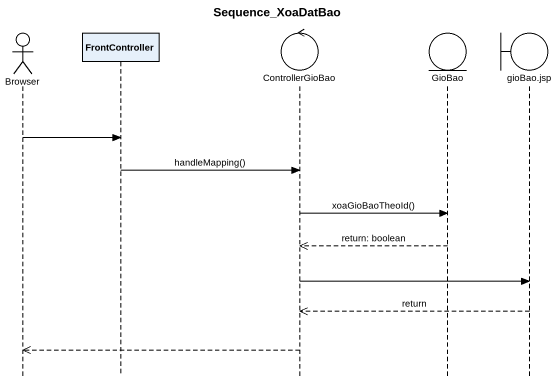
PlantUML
@startuml
title Sequence_XoaDatBao
hide footbox
actor Browser
participant FrontController
control ControllerGioBao
entity GioBao
boundary "gioBao.jsp" as gioBao_jsp

Browser -> FrontController
FrontController -> ControllerGioBao : handleMapping()
ControllerGioBao -> GioBao : xoaGioBaoTheoId()
GioBao -->> ControllerGioBao : return: boolean
ControllerGioBao -> gioBao_jsp
gioBao_jsp -->> ControllerGioBao : return
ControllerGioBao -->> Browser
@enduml
